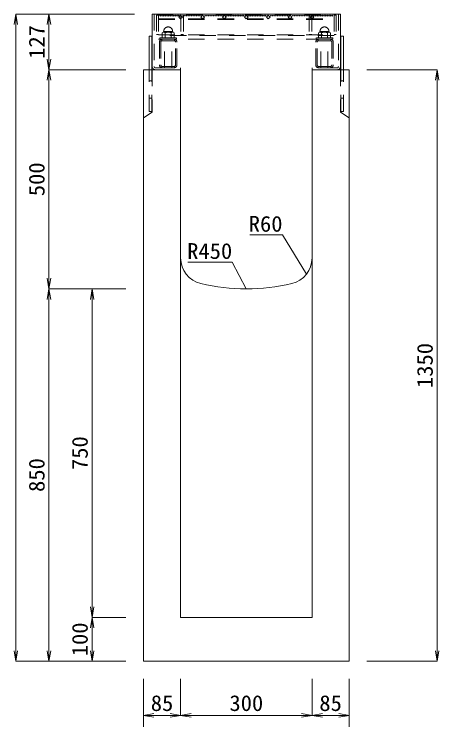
# Model space of a CAD drawing. Units: millimetres at full size. Extents: x -734 to 58102, y 49499 to 87169.
# Drawn here: x 14279 to 15249, y 59346 to 60957 of the extents above; entities that cross this region are included whole.
import ezdxf
from ezdxf.enums import TextEntityAlignment as Align

# ---------------------------------------------------------------- set-up
doc = ezdxf.new("R2010")
doc.units = ezdxf.units.MM
doc.header["$LTSCALE"] = 50
doc.linetypes.add('USER1', pattern=[1.35, 0.75, -0.6])
for name, color, linetype, lineweight in [('寸法線', 7, 'Continuous', 13), ('引出線', 4, 'Continuous', 13), ('本体', 2, 'Continuous', 20), ('ｸﾞﾚｰﾁﾝｸﾞ', 7, 'USER1', 9)]:
    doc.layers.add(name, color=color, linetype=linetype, lineweight=lineweight)
doc.styles.add('ＭＳ 明朝', font='')
doc.styles.get('ＭＳ 明朝').set_extended_font_data('MS Mincho')

# ---------------------------------------------------------------- blocks, each defined once
blk = doc.blocks.new('open_arrow')
at = {"color": 0, "linetype": 'Continuous', "lineweight": -2}
blk.add_lwpolyline([(7.5, 1.25), (0, 0), (7.5, -1.25)], dxfattribs=at)

msp = doc.modelspace()

# ---------------------------------------------------------------- linework, layer by layer
at = {"layer": '寸法線'}
for p, q in [((14283.14, 59480.12), (14283.14, 60957.12)), ((14554.48, 60957.12), (14283.14, 60957.12)), ((14358.69, 60957.12), (14358.69, 60830.12)), ((14554.48, 60957.12), (14358.69, 60957.12)), ((14358.69, 60830.12), (14358.69, 60330.12)), ((14534.48, 60830.12), (14358.69, 60830.12)), ((14534.48, 60830.12), (14358.69, 60830.12)), ((15084.52, 60830.12), (15245.31, 60830.12)), ((15245.31, 60830.12), (15245.31, 59480.12)), ((14534.48, 60330.12), (14358.69, 60330.12)), ((14358.69, 60330.12), (14358.69, 59480.12)), ((14534.48, 60330.12), (14358.69, 60330.12)), ((14457.29, 59580.12), (14457.29, 60330.12)), ((14534.48, 60330.12), (14457.29, 60330.12)), ((14534.48, 59580.12), (14457.29, 59580.12)), ((14457.29, 59480.12), (14457.29, 59580.12)), ((14534.48, 59580.12), (14457.29, 59580.12)), ((14534.48, 59480.12), (14283.14, 59480.12)), ((14534.48, 59480.12), (14358.69, 59480.12)), ((14534.48, 59480.12), (14457.29, 59480.12)), ((15084.52, 59480.12), (15245.31, 59480.12)), ((14574.5, 59440.1), (14574.5, 59277.52)), ((14574.5, 59440.1), (14574.5, 59356.58)), ((14659.5, 59440.1), (14659.5, 59356.58)), ((14659.5, 59440.1), (14659.5, 59356.58)), ((14959.5, 59440.1), (14959.5, 59356.58)), ((14959.5, 59440.1), (14959.5, 59356.58)), ((15044.5, 59440.1), (15044.5, 59277.52)), ((15044.5, 59440.1), (15044.5, 59356.58)), ((14574.5, 59356.58), (14659.5, 59356.58)), ((14659.5, 59356.58), (14959.5, 59356.58)), ((14959.5, 59356.58), (15044.5, 59356.58))]:
    msp.add_line(p, q, dxfattribs=at)
at = {"layer": '引出線'}
for points in [[(14946.57, 60363.43), (14892.16, 60453.33), (14817.49, 60453.33)], [(14809.5, 60330.12), (14777.28, 60391.26), (14676.27, 60391.26)]]:
    msp.add_lwpolyline(points, dxfattribs=at)
at = {"layer": '本体'}
for p, q in [((14574.5, 60830.12), (14574.5, 59480.12)), ((14574.5, 60830.12), (14659.5, 60830.12)), ((14659.5, 60400.64), (14659.5, 60830.12)), ((14959.5, 60400.64), (14959.5, 60830.12)), ((14959.5, 60830.12), (15044.5, 60830.12)), ((15044.5, 59480.12), (15044.5, 60830.12)), ((14659.5, 60400.64), (14659.5, 59580.12)), ((14959.5, 60400.64), (14959.5, 59580.12)), ((14659.5, 59580.12), (14959.5, 59580.12)), ((14574.5, 59480.12), (15044.5, 59480.12))]:
    msp.add_line(p, q, dxfattribs=at)
at = {"layer": '本体', "linetype": 'USER1', "lineweight": 9}
for p, q in [((14594.51, 60830.12), (14594.51, 60733.11)), ((15024.51, 60830.12), (15024.51, 60733.11)), ((14574.51, 60720.61), (14594.51, 60733.11)), ((15044.51, 60720.61), (15024.51, 60733.11))]:
    msp.add_line(p, q, dxfattribs=at)
at = {"layer": '本体'}
for centre, radius, start, end in [((14719.5, 60400.64), 60, 180, 256.65785), ((14899.5, 60400.64), 60, 283.34237, 0), ((14809.5, 60780.12), 450, 256.65777, 283.34225)]:
    msp.add_arc(centre, radius, start, end, dxfattribs=at)
at = {"layer": 'ｸﾞﾚｰﾁﾝｸﾞ', "linetype": 'Continuous'}
for p, q in [((14594.5, 60957.12), (15024.5, 60957.12)), ((14594.5, 60837.75), (14594.5, 60957.12)), ((15024.5, 60830.12), (15024.5, 60957.12)), ((14593.5, 60907.11), (14587.5, 60907.11)), ((14587.5, 60830.12), (14587.5, 60907.11)), ((14593.5, 60830.12), (14593.5, 60907.11)), ((15025.5, 60907.11), (15031.5, 60907.11)), ((15025.5, 60830.12), (15025.5, 60907.11)), ((15031.5, 60830.12), (15031.5, 60907.11))]:
    msp.add_line(p, q, dxfattribs=at)
at = {"layer": 'ｸﾞﾚｰﾁﾝｸﾞ'}
for p, q in [((14599, 60957.12), (14599, 60837.62)), ((14604.5, 60954.62), (14604.5, 60910.62)), ((14609, 60954.62), (14609, 60910.62)), ((14609, 60954.62), (14609, 60899.62)), ((14612.2, 60954.62), (14613.1, 60952.52)), ((14613.1, 60952.52), (14614, 60954.62)), ((14616, 60954.62), (14616.9, 60952.52)), ((14616.9, 60952.52), (14617.8, 60954.62)), ((14619.8, 60954.62), (14620.7, 60952.52)), ((14620.7, 60952.52), (14621.6, 60954.62)), ((14623.6, 60954.62), (14624.5, 60952.52)), ((14624.5, 60952.52), (14625.4, 60954.62)), ((14627.4, 60954.62), (14628.3, 60952.52)), ((14628.3, 60952.52), (14629.2, 60954.62)), ((14631.2, 60954.62), (14632.1, 60952.52)), ((14632.1, 60952.52), (14633, 60954.62)), ((14635, 60954.62), (14635.9, 60952.52)), ((14635.9, 60952.52), (14636.8, 60954.62)), ((14638.8, 60954.62), (14639.7, 60952.52)), ((14639.7, 60952.52), (14640.6, 60954.62)), ((14642.6, 60954.62), (14643.5, 60952.52)), ((14643.5, 60952.52), (14644.4, 60954.62)), ((14646.4, 60954.62), (14647.3, 60952.52)), ((14647.3, 60952.52), (14648.2, 60954.62)), ((14650.2, 60954.62), (14651.1, 60952.52)), ((14651.1, 60952.52), (14652, 60954.62)), ((14654, 60954.62), (14654.9, 60952.52)), ((14654.9, 60952.52), (14655.8, 60954.62)), ((14659.5, 60954.62), (14655.26, 60950.37)), ((14663.74, 60950.37), (14659.5, 60954.62)), ((14660, 60954.62), (14660, 60910.62)), ((14664.5, 60954.62), (14665.4, 60952.52)), ((14665.4, 60952.52), (14666.3, 60954.62)), ((14666, 60954.62), (14666, 60910.62)), ((14668.3, 60954.62), (14669.2, 60952.52)), ((14669.2, 60952.52), (14670.1, 60954.62)), ((14672.1, 60954.62), (14673, 60952.52)), ((14673, 60952.52), (14673.9, 60954.62)), ((14675.9, 60954.62), (14676.8, 60952.52)), ((14676.8, 60952.52), (14677.7, 60954.62)), ((14679.7, 60954.62), (14680.6, 60952.52)), ((14680.6, 60952.52), (14681.5, 60954.62)), ((14683.5, 60954.62), (14684.4, 60952.52)), ((14684.4, 60952.52), (14685.3, 60954.62)), ((14687.3, 60954.62), (14688.2, 60952.52)), ((14688.2, 60952.52), (14689.1, 60954.62)), ((14691.1, 60954.62), (14692, 60952.52)), ((14692, 60952.52), (14692.9, 60954.62)), ((14694.9, 60954.62), (14695.8, 60952.52)), ((14695.8, 60952.52), (14696.7, 60954.62)), ((14698.7, 60954.62), (14699.6, 60952.52)), ((14699.6, 60952.52), (14700.5, 60954.62)), ((14702.5, 60954.62), (14703.4, 60952.52)), ((14703.4, 60952.52), (14704.3, 60954.62)), ((14709.5, 60954.62), (14705.26, 60950.37)), ((14713.74, 60950.37), (14709.5, 60954.62)), ((14714.5, 60954.62), (14715.4, 60952.52)), ((14715.4, 60952.52), (14716.3, 60954.62)), ((14718.3, 60954.62), (14719.2, 60952.52)), ((14719.2, 60952.52), (14720.1, 60954.62)), ((14722.1, 60954.62), (14723, 60952.52)), ((14723, 60952.52), (14723.9, 60954.62)), ((14725.9, 60954.62), (14726.8, 60952.52)), ((14726.8, 60952.52), (14727.7, 60954.62)), ((14729.7, 60954.62), (14730.6, 60952.52)), ((14730.6, 60952.52), (14731.5, 60954.62)), ((14733.5, 60954.62), (14734.4, 60952.52)), ((14734.4, 60952.52), (14735.3, 60954.62)), ((14737.3, 60954.62), (14738.2, 60952.52)), ((14738.2, 60952.52), (14739.1, 60954.62)), ((14741.1, 60954.62), (14742, 60952.52)), ((14742, 60952.52), (14742.9, 60954.62)), ((14744.9, 60954.62), (14745.8, 60952.52)), ((14745.8, 60952.52), (14746.7, 60954.62)), ((14748.7, 60954.62), (14749.6, 60952.52)), ((14749.6, 60952.52), (14750.5, 60954.62)), ((14752.5, 60954.62), (14753.4, 60952.52)), ((14753.4, 60952.52), (14754.3, 60954.62)), ((14759.5, 60954.62), (14755.26, 60950.37)), ((14763.74, 60950.37), (14759.5, 60954.62)), ((14764.5, 60954.62), (14765.4, 60952.52)), ((14765.4, 60952.52), (14766.3, 60954.62)), ((14768.3, 60954.62), (14769.2, 60952.52)), ((14769.2, 60952.52), (14770.1, 60954.62)), ((14772.1, 60954.62), (14773, 60952.52)), ((14773, 60952.52), (14773.9, 60954.62)), ((14775.9, 60954.62), (14776.8, 60952.52)), ((14776.8, 60952.52), (14777.7, 60954.62)), ((14779.7, 60954.62), (14780.6, 60952.52)), ((14780.6, 60952.52), (14781.5, 60954.62)), ((14783.5, 60954.62), (14784.4, 60952.52)), ((14784.4, 60952.52), (14785.3, 60954.62)), ((14787.3, 60954.62), (14788.2, 60952.52)), ((14788.2, 60952.52), (14789.1, 60954.62)), ((14791.1, 60954.62), (14792, 60952.52)), ((14792, 60952.52), (14792.9, 60954.62)), ((14794.9, 60954.62), (14795.8, 60952.52)), ((14795.8, 60952.52), (14796.7, 60954.62)), ((14798.7, 60954.62), (14799.6, 60952.52)), ((14799.6, 60952.52), (14800.5, 60954.62)), ((14802.5, 60954.62), (14803.4, 60952.52)), ((14803.4, 60952.52), (14804.3, 60954.62)), ((14809.5, 60954.62), (14805.26, 60950.37)), ((14809.5, 60954.62), (14813.74, 60950.37)), ((14815.6, 60952.52), (14814.7, 60954.62)), ((14816.5, 60954.62), (14815.6, 60952.52)), ((14819.4, 60952.52), (14818.5, 60954.62)), ((14820.3, 60954.62), (14819.4, 60952.52)), ((14823.2, 60952.52), (14822.3, 60954.62)), ((14824.1, 60954.62), (14823.2, 60952.52)), ((14827, 60952.52), (14826.1, 60954.62)), ((14827.9, 60954.62), (14827, 60952.52)), ((14830.8, 60952.52), (14829.9, 60954.62)), ((14831.7, 60954.62), (14830.8, 60952.52)), ((14834.6, 60952.52), (14833.7, 60954.62)), ((14835.5, 60954.62), (14834.6, 60952.52)), ((14838.4, 60952.52), (14837.5, 60954.62)), ((14839.3, 60954.62), (14838.4, 60952.52)), ((14842.2, 60952.52), (14841.3, 60954.62)), ((14843.1, 60954.62), (14842.2, 60952.52)), ((14846, 60952.52), (14845.1, 60954.62)), ((14846.9, 60954.62), (14846, 60952.52)), ((14849.8, 60952.52), (14848.9, 60954.62)), ((14850.7, 60954.62), (14849.8, 60952.52)), ((14853.6, 60952.52), (14852.7, 60954.62)), ((14854.5, 60954.62), (14853.6, 60952.52)), ((14855.26, 60950.37), (14859.5, 60954.62)), ((14859.5, 60954.62), (14863.74, 60950.37)), ((14865.6, 60952.52), (14864.7, 60954.62)), ((14866.5, 60954.62), (14865.6, 60952.52)), ((14869.4, 60952.52), (14868.5, 60954.62)), ((14870.3, 60954.62), (14869.4, 60952.52)), ((14873.2, 60952.52), (14872.3, 60954.62)), ((14874.1, 60954.62), (14873.2, 60952.52)), ((14877, 60952.52), (14876.1, 60954.62)), ((14877.9, 60954.62), (14877, 60952.52)), ((14880.8, 60952.52), (14879.9, 60954.62)), ((14881.7, 60954.62), (14880.8, 60952.52)), ((14884.6, 60952.52), (14883.7, 60954.62)), ((14885.5, 60954.62), (14884.6, 60952.52)), ((14888.4, 60952.52), (14887.5, 60954.62)), ((14889.3, 60954.62), (14888.4, 60952.52)), ((14892.2, 60952.52), (14891.3, 60954.62)), ((14893.1, 60954.62), (14892.2, 60952.52)), ((14896, 60952.52), (14895.1, 60954.62)), ((14896.9, 60954.62), (14896, 60952.52)), ((14899.8, 60952.52), (14898.9, 60954.62)), ((14900.7, 60954.62), (14899.8, 60952.52)), ((14903.6, 60952.52), (14902.7, 60954.62)), ((14904.5, 60954.62), (14903.6, 60952.52)), ((14905.26, 60950.37), (14909.5, 60954.62)), ((14909.5, 60954.62), (14913.74, 60950.37)), ((14915.6, 60952.52), (14914.7, 60954.62)), ((14916.5, 60954.62), (14915.6, 60952.52)), ((14919.4, 60952.52), (14918.5, 60954.62)), ((14920.3, 60954.62), (14919.4, 60952.52)), ((14923.2, 60952.52), (14922.3, 60954.62)), ((14924.1, 60954.62), (14923.2, 60952.52)), ((14927, 60952.52), (14926.1, 60954.62)), ((14927.9, 60954.62), (14927, 60952.52)), ((14930.8, 60952.52), (14929.9, 60954.62)), ((14931.7, 60954.62), (14930.8, 60952.52)), ((14934.6, 60952.52), (14933.7, 60954.62)), ((14935.5, 60954.62), (14934.6, 60952.52)), ((14938.4, 60952.52), (14937.5, 60954.62)), ((14939.3, 60954.62), (14938.4, 60952.52)), ((14942.2, 60952.52), (14941.3, 60954.62)), ((14943.1, 60954.62), (14942.2, 60952.52)), ((14946, 60952.52), (14945.1, 60954.62)), ((14946.9, 60954.62), (14946, 60952.52)), ((14949.8, 60952.52), (14948.9, 60954.62)), ((14950.7, 60954.62), (14949.8, 60952.52)), ((14953.6, 60952.52), (14952.7, 60954.62)), ((14953, 60954.62), (14953, 60910.62)), ((14954.5, 60954.62), (14953.6, 60952.52)), ((14955.26, 60950.37), (14959.5, 60954.62)), ((14959, 60954.62), (14959, 60910.62)), ((14959.5, 60954.62), (14963.74, 60950.37)), ((14964.1, 60952.52), (14963.2, 60954.62)), ((14965, 60954.62), (14964.1, 60952.52)), ((14967.9, 60952.52), (14967, 60954.62)), ((14968.8, 60954.62), (14967.9, 60952.52)), ((14971.7, 60952.52), (14970.8, 60954.62)), ((14972.6, 60954.62), (14971.7, 60952.52)), ((14975.5, 60952.52), (14974.6, 60954.62)), ((14976.4, 60954.62), (14975.5, 60952.52)), ((14979.3, 60952.52), (14978.4, 60954.62)), ((14980.2, 60954.62), (14979.3, 60952.52)), ((14983.1, 60952.52), (14982.2, 60954.62)), ((14984, 60954.62), (14983.1, 60952.52)), ((14986.9, 60952.52), (14986, 60954.62)), ((14987.8, 60954.62), (14986.9, 60952.52)), ((14990.7, 60952.52), (14989.8, 60954.62)), ((14991.6, 60954.62), (14990.7, 60952.52)), ((14994.5, 60952.52), (14993.6, 60954.62)), ((14995.4, 60954.62), (14994.5, 60952.52)), ((14998.3, 60952.52), (14997.4, 60954.62)), ((14999.2, 60954.62), (14998.3, 60952.52)), ((15002.1, 60952.52), (15001.2, 60954.62)), ((15003, 60954.62), (15002.1, 60952.52)), ((15005.9, 60952.52), (15005, 60954.62)), ((15006.8, 60954.62), (15005.9, 60952.52)), ((15010, 60954.62), (15010, 60910.62)), ((15010, 60954.62), (15010, 60899.62)), ((15014.5, 60954.62), (15014.5, 60910.62)), ((15020, 60957.12), (15020, 60837.62)), ((14609, 60946.12), (15010, 60946.12)), ((14609, 60944.62), (15010, 60944.62)), ((14655.26, 60950.37), (14659.5, 60946.13)), ((14659.5, 60946.13), (14663.74, 60950.37)), ((14659.5, 60946.13), (14660, 60946.63)), ((14705.26, 60950.37), (14709.5, 60946.13)), ((14709.5, 60946.13), (14713.74, 60950.37)), ((14755.26, 60950.37), (14759.5, 60946.13)), ((14759.5, 60946.13), (14763.74, 60950.37)), ((14805.26, 60950.37), (14809.5, 60946.13)), ((14813.74, 60950.37), (14809.5, 60946.13)), ((14859.5, 60946.13), (14855.26, 60950.37)), ((14863.74, 60950.37), (14859.5, 60946.13)), ((14909.5, 60946.13), (14905.26, 60950.37)), ((14913.74, 60950.37), (14909.5, 60946.13)), ((14959.5, 60946.13), (14955.26, 60950.37)), ((14959.5, 60946.13), (14959, 60946.63)), ((14963.74, 60950.37), (14959.5, 60946.13)), ((14604.5, 60910.62), (14609, 60910.62)), ((14609, 60909.62), (15010, 60909.62)), ((15010, 60908.12), (14609, 60908.12)), ((14617.15, 60914.42), (14620.61, 60915.62)), ((14617.15, 60902.62), (14617.15, 60914.42)), ((14620.61, 60917.62), (14641.39, 60917.62)), ((14620.61, 60915.62), (14620.61, 60917.62)), ((14620.61, 60915.62), (14624.08, 60914.42)), ((14641.39, 60915.62), (14620.61, 60915.62)), ((14624.08, 60914.42), (14631, 60915.62)), ((14624.08, 60902.62), (14624.08, 60914.42)), ((14631, 60915.62), (14637.93, 60914.42)), ((14637.93, 60914.42), (14641.39, 60915.62)), ((14637.93, 60914.42), (14637.93, 60902.62)), ((14641.39, 60917.62), (14641.39, 60915.62)), ((14641.39, 60915.62), (14644.85, 60914.42)), ((14644.85, 60914.42), (14644.85, 60902.62)), ((14660, 60910.62), (14666, 60910.62)), ((14959, 60910.62), (14953, 60910.62)), ((14977.61, 60915.62), (14974.15, 60914.42)), ((14974.15, 60914.42), (14974.15, 60902.62)), ((14998.39, 60917.62), (14977.61, 60917.62)), ((14977.61, 60917.62), (14977.61, 60915.62)), ((14981.07, 60914.42), (14977.61, 60915.62)), ((14977.61, 60915.62), (14998.39, 60915.62)), ((14988, 60915.62), (14981.07, 60914.42)), ((14981.07, 60914.42), (14981.07, 60902.62)), ((14994.92, 60914.42), (14988, 60915.62)), ((14998.39, 60915.62), (14994.92, 60914.42)), ((14994.92, 60902.62), (14994.92, 60914.42)), ((14998.39, 60915.62), (14998.39, 60917.62)), ((15001.85, 60914.42), (14998.39, 60915.62)), ((15001.85, 60902.62), (15001.85, 60914.42)), ((15014.5, 60910.62), (15010, 60910.62)), ((14609, 60899.62), (15010, 60899.62)), ((14611, 60893.22), (14611, 60841.02)), ((14612, 60902.62), (14650, 60902.62)), ((14612, 60902.62), (14631, 60902.62)), ((14612, 60899.62), (14612, 60902.62)), ((14650, 60899.62), (14612, 60899.62)), ((14614.2, 60893.22), (14614.2, 60841.02)), ((14616.5, 60899.55), (14616.5, 60896.29)), ((14631, 60902.62), (14617.15, 60902.62)), ((14644.6, 60899.62), (14617.4, 60899.62)), ((14644.6, 60899.62), (14617.4, 60899.62)), ((14644.6, 60896.42), (14617.4, 60896.42)), ((14623, 60834.62), (14623, 60899.62)), ((14623, 60899.62), (14639, 60899.62)), ((14631, 60902.62), (14624.08, 60902.62)), ((14644.85, 60902.62), (14631, 60902.62)), ((14639, 60834.62), (14639, 60899.62)), ((14645.5, 60899.55), (14645.5, 60896.29)), ((14647.8, 60841.02), (14647.8, 60893.22)), ((14650, 60902.62), (14650, 60899.62)), ((14651, 60841.02), (14651, 60893.22)), ((14968, 60841.02), (14968, 60893.22)), ((15007, 60902.62), (14969, 60902.62)), ((14969, 60902.62), (14969, 60899.62)), ((14969, 60899.62), (15007, 60899.62)), ((14971.2, 60841.02), (14971.2, 60893.22)), ((14973.5, 60899.55), (14973.5, 60896.29)), ((14974.15, 60902.62), (14988, 60902.62)), ((14974.4, 60899.62), (15001.6, 60899.62)), ((14974.4, 60899.62), (15001.6, 60899.62)), ((14974.4, 60896.42), (15001.6, 60896.42)), ((14980, 60834.62), (14980, 60899.62)), ((14996, 60899.62), (14980, 60899.62)), ((14988, 60902.62), (15001.85, 60902.62)), ((15007, 60902.62), (14988, 60902.62)), ((14988, 60902.62), (14994.92, 60902.62)), ((14996, 60834.62), (14996, 60899.62)), ((15002.5, 60899.55), (15002.5, 60896.29)), ((15004.8, 60893.22), (15004.8, 60841.02)), ((15007, 60899.62), (15007, 60902.62)), ((15008, 60893.22), (15008, 60841.02)), ((14587.5, 60735.12), (14587.5, 60830.12)), ((14593.5, 60735.12), (14593.5, 60830.12)), ((14602, 60834.62), (14659.5, 60834.62)), ((14616.5, 60837.95), (14616.5, 60834.68)), ((14617.4, 60837.82), (14644.6, 60837.82)), ((14617.4, 60834.62), (14644.6, 60834.62)), ((14645.5, 60837.95), (14645.5, 60834.68)), ((14659.5, 60834.62), (14659.5, 60830.12)), ((15017, 60834.62), (14959.5, 60834.62)), ((14959.5, 60834.62), (14959.5, 60830.12)), ((14973.5, 60837.95), (14973.5, 60834.68)), ((15001.6, 60837.82), (14974.4, 60837.82)), ((15001.6, 60834.62), (14974.4, 60834.62)), ((15002.5, 60837.95), (15002.5, 60834.68)), ((15025.5, 60735.12), (15025.5, 60830.12)), ((15031.5, 60735.12), (15031.5, 60830.12)), ((14587.5, 60805.12), (14593.5, 60805.12)), ((15025.5, 60805.12), (15031.5, 60805.12)), ((14587.5, 60765.12), (14593.5, 60765.12)), ((15025.5, 60765.12), (15031.5, 60765.12)), ((14593.5, 60735.12), (14587.5, 60735.12)), ((15025.5, 60735.12), (15031.5, 60735.12))]:
    msp.add_line(p, q, dxfattribs=at)
at = {"layer": 'ｸﾞﾚｰﾁﾝｸﾞ', "lineweight": 5}
msp.add_line((14604.5, 60954.62), (15014.5, 60954.62), dxfattribs=at)
at = {"layer": 'ｸﾞﾚｰﾁﾝｸﾞ'}
for centre, radius, start, end in [((14631, 60917.62), 10.25, 0, 180), ((14988, 60917.62), 10.25, 0, 180), ((14617.4, 60893.22), 6.4, 90, 180), ((14617.4, 60893.22), 3.2, 90, 180), ((14644.6, 60893.22), 6.4, 0, 90), ((14644.6, 60893.22), 3.2, 0, 90), ((14974.4, 60893.22), 6.4, 90, 180), ((14974.4, 60893.22), 3.2, 90, 180), ((15001.6, 60893.22), 6.4, 0, 90), ((15001.6, 60893.22), 3.2, 0, 90), ((14617.4, 60841.02), 6.4, 180, 270), ((14617.4, 60841.02), 3.2, 180, 270), ((14644.6, 60841.02), 6.4, 270, 0), ((14644.6, 60841.02), 3.2, 270, 0), ((14974.4, 60841.02), 6.4, 180, 270), ((14974.4, 60841.02), 3.2, 180, 270), ((15001.6, 60841.02), 6.4, 270, 0), ((15001.6, 60841.02), 3.2, 270, 0), ((14602, 60837.62), 7.5, 179.01874, 270), ((14602, 60837.62), 3, 180, 270), ((15017, 60837.62), 7.5, 270, 0), ((15017, 60837.62), 3, 270, 0)]:
    msp.add_arc(centre, radius, start, end, dxfattribs=at)

# ---------------------------------------------------------------- block references
at = {"layer": '寸法線', "xscale": 3.2, "yscale": 3.2}
for p, rotation in [((14283.14, 60957.12), 270), ((14358.69, 60957.12), 270), ((14358.69, 60830.12), 90), ((14358.69, 60830.12), 270), ((15245.31, 60830.12), 270), ((14358.69, 60330.12), 90), ((14358.69, 60330.12), 270), ((14457.29, 60330.12), 270), ((14457.29, 59580.12), 90), ((14457.29, 59580.12), 270), ((14283.14, 59480.12), 90), ((14358.69, 59480.12), 90), ((14457.29, 59480.12), 90), ((15245.31, 59480.12), 90), ((14659.5, 59356.58), 180), ((14959.5, 59356.58), 180), ((15044.5, 59356.58), 180)]:
    msp.add_blockref('open_arrow', p, dxfattribs=dict(at, rotation=rotation))
for p in [(14574.5, 59356.58), (14659.5, 59356.58), (14959.5, 59356.58)]:
    msp.add_blockref('open_arrow', p, dxfattribs=at)
at = {"layer": '引出線', "xscale": 0.0533, "yscale": 0.0533}
for p, rotation in [((14946.57, 60363.43), 121.2), ((14809.5, 60330.12), 117.8)]:
    msp.add_blockref('open_arrow', p, dxfattribs=dict(at, rotation=rotation))

# ---------------------------------------------------------------- texts
at = {"layer": '寸法線', "style": 'ＭＳ 明朝', "width": 1.05}
for s, p in [('127', (14330.67, 60893.62)), ('500', (14330.67, 60580.12)), ('1350', (15217.29, 60155.12)), ('750', (14429.27, 59955.12)), ('850', (14330.67, 59905.12)), ('100', (14429.27, 59530.12))]:
    msp.add_text(s, height=36.03, rotation=90, dxfattribs=at).set_placement(p, align=Align.MIDDLE_CENTER)
for s, p in [('85', (14617, 59384.6)), ('300', (14809.5, 59384.6)), ('85', (15002, 59384.6))]:
    msp.add_text(s, height=36.03, dxfattribs=at).set_placement(p, align=Align.MIDDLE_CENTER)
at = {"layer": '引出線', "style": 'ＭＳ 明朝', "width": 1.05}
for s, p in [('R60', (14892.16, 60496.53)), ('R450', (14777.28, 60434.46))]:
    msp.add_text(s, height=36.03, dxfattribs=at).set_placement(p, align=Align.TOP_RIGHT)

doc.saveas('drawing.dxf')
